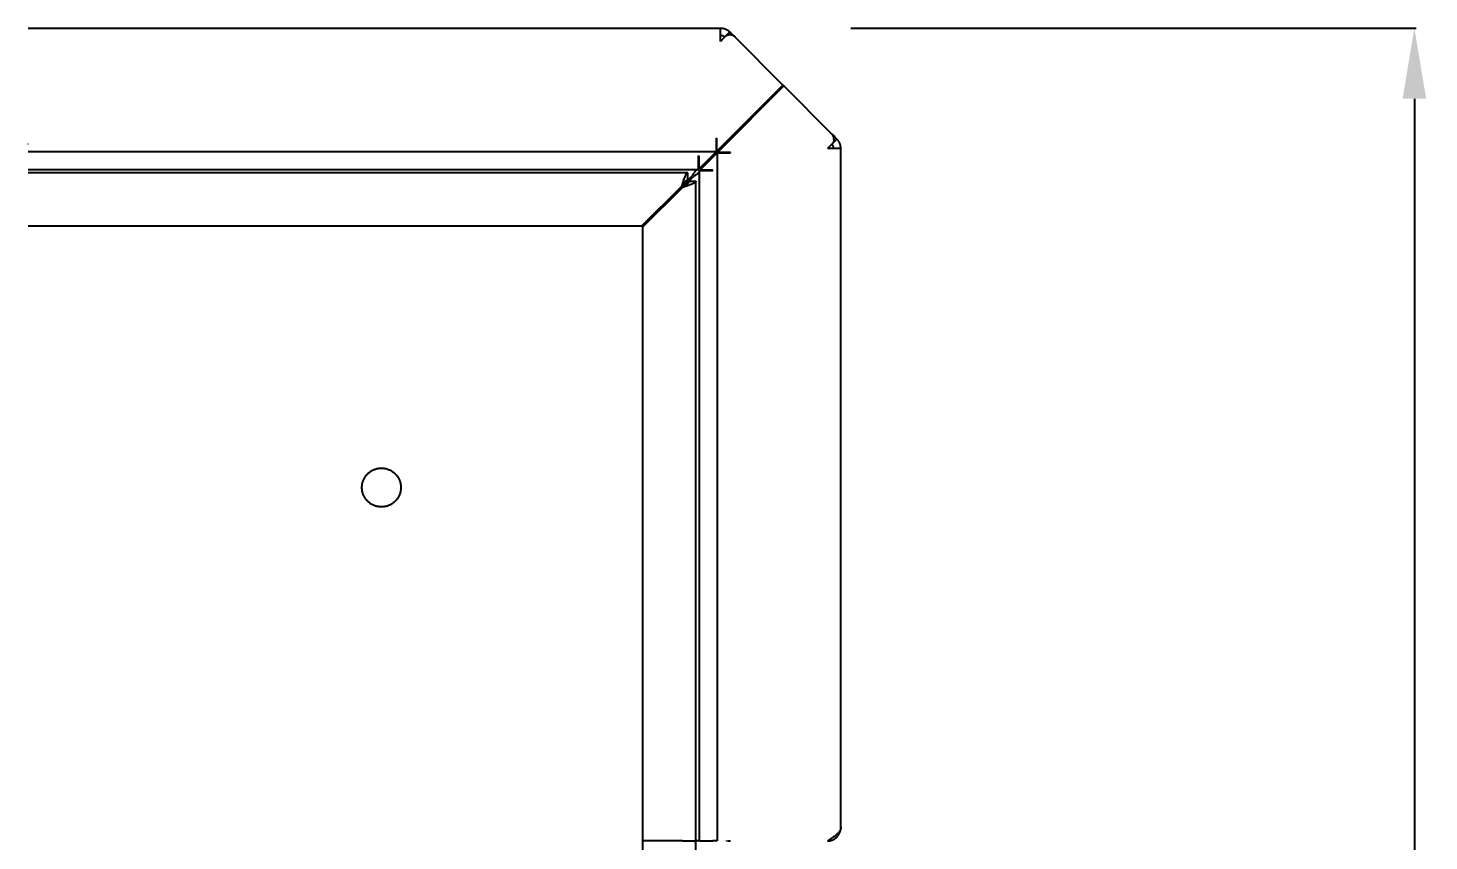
# Model space of a CAD drawing. Header units: millimetres. Extents: x -1421 to 3505, y -683 to 2759.
# Drawn here: x 1825.6 to 2222, y 770 to 1000 of the extents above; entities that cross this region are included whole.
import ezdxf

# ---------------------------------------------------------------- set-up
doc = ezdxf.new("R2010")
doc.units = ezdxf.units.MM
doc.header["$MEASUREMENT"] = 0
doc.layers.add('Domyślny', color=7, linetype='Continuous', true_color=0x000000)
doc.layers.add('Utwórz2D linie widoczne', color=7, linetype='Continuous', true_color=0x000000)
doc.styles.add('Arial', font='arial.ttf')
doc.dimstyles.new('Domyślny', dxfattribs={"dimtxt": 30, "dimasz": 20, "dimexe": 0.5, "dimexo": 0.5, "dimgap": 0.25, "dimtad": 1, "dimtoh": 1, "dimdec": 0, "dimzin": 1, "dimdsep": 46, "dimtxsty": 'Arial', "dimcen": 0.5, "dimazin": 0, "dimtfac": 1, "dimtdec": 4, "dimtix": 1, "dimtmove": 1, "dimatfit": 3, "dimfxl": 0, "dimtolj": 1, "dimtzin": 1, "dimarcsym": 0})

# ---------------------------------------------------------------- blocks, each defined once
blk = doc.blocks.new('*D2')
at = {"layer": 'Defpoints', "color": 0}
for p in [(2057.92, 999.96), (2057.92, -0.04), (2217.92, -0.04)]:
    blk.add_point(p, dxfattribs=at)
at = {"layer": 'Domyślny', "color": 0, "lineweight": -2}
for p, q in [((2058.42, 999.96), (2218.42, 999.96)), ((2217.92, 979.96), (2217.92, 19.96)), ((2058.42, -0.04), (2218.42, -0.04))]:
    blk.add_line(p, q, dxfattribs=at)
at = {"layer": 'Domyślny', "color": 0}
for points in [[(2221.26, 979.96), (2214.59, 979.96), (2217.92, 999.96)], [(2214.59, 19.96), (2221.26, 19.96), (2217.92, -0.04)]]:
    blk.add_solid(points, dxfattribs=at)
at = {"layer": 'Domyślny', "color": 0, "insert": (2202.36, 499.96), "char_height": 30, "attachment_point": 5, "rotation": 90, "style": 'Arial'}
blk.add_mtext('\\A1;1000', dxfattribs=at)

msp = doc.modelspace()

# ---------------------------------------------------------------- linework, layer by layer
at = {"layer": 'Utwórz2D linie widoczne'}
for p, q in [((1825.63, 999.96), (1829.34, 999.96)), ((1829.43, 999.96), (2021.53, 999.96)), ((2021.53, 999.96), (2021.65, 999.96)), ((2021.53, 996.16), (2021.53, 999.96)), ((2021.65, 999.96), (2021.78, 999.95)), ((2021.78, 999.95), (2021.91, 999.94)), ((2021.91, 999.94), (2022.04, 999.93)), ((2022.04, 999.93), (2022.17, 999.91)), ((2022.17, 999.91), (2022.3, 999.88)), ((2022.3, 999.88), (2022.42, 999.85)), ((2022.42, 999.85), (2022.55, 999.82)), ((2022.55, 999.82), (2022.67, 999.78)), ((2022.67, 999.78), (2022.8, 999.74)), ((2022.8, 999.74), (2022.92, 999.7)), ((2022.92, 999.7), (2023.04, 999.65)), ((2023.04, 999.65), (2023.16, 999.59)), ((2023.16, 999.59), (2023.27, 999.54)), ((2023.27, 999.54), (2023.39, 999.47)), ((2023.39, 999.47), (2023.5, 999.41)), ((2023.5, 999.41), (2023.61, 999.34)), ((2023.61, 999.34), (2023.72, 999.27)), ((2023.72, 999.27), (2023.82, 999.19)), ((2023.82, 999.19), (2023.92, 999.11)), ((2023.92, 999.11), (2024.02, 999.03)), ((2024.02, 999.03), (2024.12, 998.94)), ((2021.53, 997.96), (2021.59, 997.96)), ((2022.8, 997.43), (2021.53, 996.16)), ((2021.59, 997.96), (2021.65, 997.96)), ((2021.65, 997.96), (2021.71, 997.95)), ((2021.71, 997.95), (2021.77, 997.94)), ((2021.77, 997.94), (2021.83, 997.94)), ((2021.83, 997.94), (2021.89, 997.92)), ((2021.89, 997.92), (2021.95, 997.91)), ((2021.95, 997.91), (2022.01, 997.89)), ((2022.01, 997.89), (2022.07, 997.88)), ((2022.07, 997.88), (2022.13, 997.86)), ((2022.13, 997.86), (2022.19, 997.84)), ((2022.19, 997.84), (2022.24, 997.81)), ((2022.24, 997.81), (2022.3, 997.79)), ((2022.3, 997.79), (2022.35, 997.76)), ((2022.35, 997.76), (2022.41, 997.73)), ((2022.41, 997.73), (2022.46, 997.7)), ((2022.46, 997.7), (2022.51, 997.67)), ((2022.51, 997.67), (2022.56, 997.63)), ((2022.56, 997.63), (2022.61, 997.6)), ((2022.61, 997.6), (2022.66, 997.56)), ((2022.66, 997.56), (2022.71, 997.52)), ((2022.71, 997.52), (2022.75, 997.48)), ((2022.75, 997.48), (2022.8, 997.43)), ((2022.8, 997.43), (2024.21, 998.85)), ((2022.85, 997.48), (2022.8, 997.43)), ((2022.9, 997.53), (2022.85, 997.48)), ((2022.95, 997.57), (2022.9, 997.53)), ((2023, 997.61), (2022.95, 997.57)), ((2023.06, 997.65), (2023, 997.61)), ((2023.12, 997.69), (2023.06, 997.65)), ((2023.17, 997.73), (2023.12, 997.69)), ((2023.23, 997.76), (2023.17, 997.73)), ((2023.29, 997.8), (2023.23, 997.76)), ((2023.35, 997.83), (2023.29, 997.8)), ((2023.42, 997.85), (2023.35, 997.83)), ((2023.48, 997.88), (2023.42, 997.85)), ((2023.54, 997.9), (2023.48, 997.88)), ((2023.61, 997.93), (2023.54, 997.9)), ((2023.67, 997.95), (2023.61, 997.93)), ((2023.74, 997.96), (2023.67, 997.95)), ((2023.81, 997.98), (2023.74, 997.96)), ((2023.87, 997.99), (2023.81, 997.98)), ((2023.94, 998), (2023.87, 997.99)), ((2024.01, 998.01), (2023.94, 998)), ((2024.08, 998.02), (2024.01, 998.01)), ((2024.14, 998.02), (2024.08, 998.02)), ((2024.12, 998.94), (2024.21, 998.85)), ((2024.21, 998.02), (2024.14, 998.02)), ((2024.21, 998.85), (2024.92, 998.14)), ((2024.28, 998.02), (2024.21, 998.02)), ((2024.35, 998.02), (2024.28, 998.02)), ((2024.42, 998.01), (2024.35, 998.02)), ((2024.48, 998), (2024.42, 998.01)), ((2024.55, 997.99), (2024.48, 998)), ((2024.62, 997.98), (2024.55, 997.99)), ((2024.69, 997.96), (2024.62, 997.98)), ((2024.75, 997.95), (2024.69, 997.96)), ((2024.82, 997.93), (2024.75, 997.95)), ((2024.88, 997.9), (2024.82, 997.93)), ((2024.95, 997.88), (2024.88, 997.9)), ((2024.92, 998.14), (2025.63, 997.43)), ((2025.01, 997.85), (2024.95, 997.88)), ((2025.07, 997.83), (2025.01, 997.85)), ((2025.13, 997.8), (2025.07, 997.83)), ((2025.19, 997.76), (2025.13, 997.8)), ((2025.25, 997.73), (2025.19, 997.76)), ((2025.31, 997.69), (2025.25, 997.73)), ((2025.37, 997.65), (2025.31, 997.69)), ((2025.42, 997.61), (2025.37, 997.65)), ((2025.47, 997.57), (2025.42, 997.61)), ((2025.53, 997.53), (2025.47, 997.57)), ((2025.58, 997.48), (2025.53, 997.53)), ((2025.63, 997.43), (2025.58, 997.48)), ((2039.22, 983.84), (2025.63, 997.43)), ((2020.87, 965.49), (2039.22, 983.84)), ((2021.15, 965.21), (2039.5, 983.56)), ((2039.22, 983.84), (2039.5, 983.56)), ((2053.1, 969.96), (2039.5, 983.56)), ((2037.81, 982.43), (2038.09, 982.14)), ((2020.34, 968.76), (2020.44, 968.76)), ((2020.34, 968.76), (2020.34, 964.96)), ((2020.44, 968.76), (2020.44, 965.66)), ((2053.1, 969.96), (2053.81, 969.25)), ((2053.15, 969.91), (2053.1, 969.96)), ((2054.51, 968.55), (2053.1, 967.13)), ((2053.19, 969.86), (2053.15, 969.91)), ((2053.24, 969.81), (2053.19, 969.86)), ((2053.24, 967.29), (2053.19, 967.23)), ((2053.28, 969.76), (2053.24, 969.81)), ((2053.28, 967.34), (2053.24, 967.29)), ((2053.32, 969.7), (2053.28, 969.76)), ((2053.32, 967.39), (2053.28, 967.34)), ((2053.36, 969.64), (2053.32, 969.7)), ((2053.36, 967.45), (2053.32, 967.39)), ((2053.39, 969.59), (2053.36, 969.64)), ((2053.39, 967.51), (2053.36, 967.45)), ((2053.43, 969.53), (2053.39, 969.59)), ((2053.43, 967.57), (2053.39, 967.51)), ((2053.46, 969.47), (2053.43, 969.53)), ((2053.46, 967.63), (2053.43, 967.57)), ((2053.49, 969.41), (2053.46, 969.47)), ((2053.49, 967.69), (2053.46, 967.63)), ((2053.52, 969.34), (2053.49, 969.41)), ((2053.52, 967.75), (2053.49, 967.69)), ((2053.55, 969.28), (2053.52, 969.34)), ((2053.55, 967.81), (2053.52, 967.75)), ((2053.57, 969.22), (2053.55, 969.28)), ((2053.57, 967.88), (2053.55, 967.81)), ((2053.59, 969.15), (2053.57, 969.22)), ((2053.59, 967.94), (2053.57, 967.88)), ((2053.61, 969.09), (2053.59, 969.15)), ((2053.61, 968.01), (2053.59, 967.94)), ((2053.63, 969.02), (2053.61, 969.09)), ((2053.63, 968.07), (2053.61, 968.01)), ((2053.64, 968.95), (2053.63, 969.02)), ((2053.64, 968.14), (2053.63, 968.07)), ((2053.66, 968.89), (2053.64, 968.95)), ((2053.66, 968.21), (2053.64, 968.14)), ((2053.67, 968.82), (2053.66, 968.89)), ((2053.67, 968.28), (2053.66, 968.21)), ((2053.67, 968.75), (2053.67, 968.82)), ((2053.68, 968.68), (2053.67, 968.75)), ((2053.68, 968.41), (2053.67, 968.34)), ((2053.67, 968.34), (2053.67, 968.28)), ((2053.68, 968.62), (2053.68, 968.68)), ((2053.68, 968.55), (2053.68, 968.62)), ((2053.68, 968.55), (2053.68, 968.48)), ((2053.68, 968.48), (2053.68, 968.41)), ((2053.81, 969.25), (2054.51, 968.55)), ((2054.6, 968.45), (2054.51, 968.55)), ((2054.69, 968.36), (2054.6, 968.45)), ((2054.77, 968.26), (2054.69, 968.36)), ((2054.85, 968.16), (2054.77, 968.26)), ((2054.93, 968.05), (2054.85, 968.16)), ((2055, 967.94), (2054.93, 968.05)), ((2055.07, 967.83), (2055, 967.94)), ((2055.14, 967.72), (2055.07, 967.83)), ((2055.2, 967.61), (2055.14, 967.72)), ((2055.26, 967.49), (2055.2, 967.61)), ((2055.31, 967.37), (2055.26, 967.49)), ((2055.36, 967.25), (2055.31, 967.37)), ((1825.63, 967.2), (1825.63, 967.21)), ((1825.63, 967.1), (1825.63, 967.16)), ((2020.33, 964.96), (1825.63, 964.96)), ((2015.34, 963.76), (2015.44, 963.76)), ((2015.34, 959.96), (2015.34, 963.76)), ((2015.44, 963.76), (2015.44, 960.66)), ((2015.87, 960.49), (2020.34, 964.96)), ((2016.15, 960.21), (2020.63, 964.68)), ((2020.34, 964.96), (2020.33, 964.96)), ((2020.44, 966.96), (2020.34, 966.96)), ((2021.09, 964.96), (2020.34, 964.96)), ((2020.44, 965.66), (2020.44, 965.66)), ((2020.44, 965.66), (2020.44, 965.65)), ((2020.44, 965.65), (2020.44, 965.64)), ((2020.44, 965.64), (2020.45, 965.63)), ((2020.45, 965.63), (2020.45, 965.62)), ((2020.45, 965.62), (2020.45, 965.61)), ((2020.45, 965.61), (2020.45, 965.61)), ((2020.45, 965.61), (2020.45, 965.6)), ((2020.45, 965.6), (2020.45, 965.59)), ((2020.45, 965.59), (2020.46, 965.58)), ((2020.46, 965.58), (2020.46, 965.57)), ((2020.46, 965.57), (2020.46, 965.57)), ((2020.46, 965.57), (2020.47, 965.56)), ((2020.47, 965.56), (2020.47, 965.55)), ((2020.47, 965.55), (2020.48, 965.54)), ((2020.48, 965.54), (2020.48, 965.53)), ((2020.48, 965.53), (2020.48, 965.53)), ((2020.48, 965.53), (2020.49, 965.52)), ((2020.49, 965.52), (2020.49, 965.51)), ((2020.49, 965.51), (2020.5, 965.51)), ((2020.5, 965.51), (2020.5, 965.5)), ((2020.5, 965.5), (2020.51, 965.49)), ((2020.51, 965.49), (2020.52, 965.49)), ((2020.52, 965.49), (2020.52, 965.48)), ((2020.52, 965.48), (2020.53, 965.48)), ((2020.53, 965.48), (2020.54, 965.47)), ((2020.54, 965.47), (2020.54, 965.47)), ((2020.54, 965.47), (2020.55, 965.46)), ((2020.55, 965.46), (2020.56, 965.46)), ((2020.56, 965.46), (2020.56, 965.45)), ((2020.56, 965.45), (2020.57, 965.45)), ((2020.57, 965.45), (2020.58, 965.44)), ((2020.58, 965.44), (2020.59, 965.44)), ((2020.59, 965.44), (2020.59, 965.44)), ((2020.59, 965.44), (2020.6, 965.43)), ((2020.6, 965.43), (2020.61, 965.43)), ((2020.61, 965.43), (2020.62, 965.43)), ((2020.62, 965.43), (2020.63, 965.42)), ((2020.63, 965.42), (2020.63, 965.42)), ((2020.63, 965.42), (2020.64, 965.42)), ((2020.63, 965.42), (2020.63, 964.68)), ((2020.63, 964.68), (2020.63, 769.96)), ((2020.63, 964.68), (2024.43, 964.68)), ((2020.64, 965.42), (2020.65, 965.42)), ((2020.65, 965.42), (2020.66, 965.42)), ((2020.66, 965.42), (2020.67, 965.42)), ((2020.67, 965.42), (2020.68, 965.42)), ((2020.68, 965.42), (2020.68, 965.42)), ((2020.68, 965.42), (2020.69, 965.41)), ((2020.69, 965.41), (2020.7, 965.42)), ((2020.7, 965.42), (2020.71, 965.42)), ((2020.71, 965.42), (2020.72, 965.42)), ((2020.72, 965.42), (2020.73, 965.42)), ((2020.73, 965.42), (2020.74, 965.42)), ((2020.74, 965.42), (2020.74, 965.42)), ((2020.74, 965.42), (2020.75, 965.42)), ((2020.75, 965.42), (2020.76, 965.42)), ((2020.76, 965.42), (2020.77, 965.43)), ((2020.77, 965.43), (2020.78, 965.43)), ((2020.78, 965.43), (2020.79, 965.44)), ((2020.78, 965.43), (2020.78, 965.43)), ((2020.79, 965.44), (2020.8, 965.44)), ((2020.8, 965.44), (2020.81, 965.44)), ((2020.81, 965.44), (2020.82, 965.45)), ((2020.82, 965.45), (2020.83, 965.46)), ((2020.82, 965.45), (2020.82, 965.45)), ((2020.83, 965.46), (2020.84, 965.46)), ((2020.84, 965.46), (2020.84, 965.47)), ((2020.84, 965.47), (2020.85, 965.47)), ((2020.85, 965.47), (2020.86, 965.48)), ((2020.86, 965.48), (2020.87, 965.49)), ((2020.86, 965.48), (2020.86, 965.48)), ((2021.09, 965.09), (2021.08, 965.08)), ((2021.08, 965.08), (2021.08, 965.07)), ((2021.08, 965.07), (2021.08, 965.06)), ((2021.08, 965.06), (2021.08, 965.05)), ((2021.08, 965.05), (2021.08, 965.05)), ((2021.08, 965.05), (2021.08, 965.04)), ((2021.08, 965.04), (2021.08, 965.03)), ((2021.08, 965.02), (2021.08, 965.03)), ((2021.08, 965.01), (2021.08, 965.02)), ((2021.08, 965), (2021.08, 965.01)), ((2021.08, 964.99), (2021.08, 965)), ((2021.08, 964.98), (2021.08, 964.99)), ((2021.08, 964.99), (2021.08, 964.99)), ((2021.09, 964.97), (2021.08, 964.98)), ((2021.1, 965.12), (2021.09, 965.11)), ((2021.09, 965.11), (2021.09, 965.1)), ((2021.09, 965.1), (2021.09, 965.1)), ((2021.09, 965.1), (2021.09, 965.09)), ((2021.09, 964.96), (2021.09, 964.97)), ((2021.09, 964.95), (2021.09, 964.96)), ((2021.09, 964.94), (2021.09, 964.95)), ((2021.1, 964.94), (2021.09, 964.94)), ((2021.11, 965.14), (2021.1, 965.14)), ((2021.1, 965.14), (2021.1, 965.13)), ((2021.1, 965.13), (2021.1, 965.12)), ((2021.1, 964.93), (2021.1, 964.94)), ((2021.1, 964.92), (2021.1, 964.93)), ((2021.11, 964.91), (2021.1, 964.92)), ((2021.12, 965.16), (2021.11, 965.15)), ((2021.11, 965.15), (2021.11, 965.14)), ((2021.12, 964.9), (2021.11, 964.91)), ((2021.11, 964.91), (2021.11, 964.91)), ((2021.13, 965.17), (2021.12, 965.17)), ((2021.12, 965.17), (2021.12, 965.16)), ((2021.12, 964.89), (2021.12, 964.9)), ((2021.13, 964.88), (2021.12, 964.89)), ((2021.14, 965.19), (2021.13, 965.18)), ((2021.13, 965.18), (2021.13, 965.17)), ((2021.14, 964.87), (2021.13, 964.88)), ((2021.13, 964.88), (2021.13, 964.88)), ((2021.15, 965.2), (2021.14, 965.19)), ((2021.14, 965.19), (2021.14, 965.19)), ((2021.14, 964.86), (2021.14, 964.87)), ((2021.15, 964.86), (2021.14, 964.86)), ((2021.15, 965.21), (2021.15, 965.2)), ((2021.15, 964.85), (2021.15, 964.86)), ((2021.16, 964.85), (2021.15, 964.85)), ((2021.17, 964.84), (2021.16, 964.85)), ((2021.17, 964.83), (2021.17, 964.84)), ((2021.18, 964.83), (2021.17, 964.83)), ((2021.19, 964.82), (2021.18, 964.83)), ((2021.2, 964.81), (2021.19, 964.82)), ((2021.19, 964.82), (2021.19, 964.82)), ((2021.21, 964.81), (2021.2, 964.81)), ((2021.22, 964.8), (2021.21, 964.81)), ((2021.21, 964.81), (2021.21, 964.81)), ((2021.23, 964.8), (2021.22, 964.8)), ((2021.24, 964.8), (2021.23, 964.8)), ((2021.25, 964.79), (2021.24, 964.8)), ((2021.26, 964.79), (2021.25, 964.79)), ((2021.25, 964.79), (2021.25, 964.79)), ((2021.27, 964.79), (2021.26, 964.79)), ((2021.28, 964.78), (2021.27, 964.79)), ((2021.29, 964.78), (2021.28, 964.78)), ((2021.3, 964.78), (2021.29, 964.78)), ((2021.31, 964.78), (2021.3, 964.78)), ((2021.3, 964.78), (2021.3, 964.78)), ((2021.32, 964.78), (2021.31, 964.78)), ((2021.33, 964.78), (2021.32, 964.78)), ((2024.43, 964.78), (2021.33, 964.78)), ((2022.63, 966.96), (2022.34, 966.96)), ((2022.63, 966.96), (2022.63, 967.24)), ((2022.63, 966.96), (2022.63, 966.68)), ((2022.63, 966.96), (2022.91, 966.96)), ((2022.63, 964.78), (2022.63, 964.68)), ((2024.43, 964.68), (2024.43, 964.78)), ((2053.1, 967.13), (2051.83, 965.86)), ((2055.63, 965.86), (2051.83, 965.86)), ((2053.15, 967.18), (2053.1, 967.13)), ((2053.14, 967.09), (2053.1, 967.13)), ((2053.18, 967.04), (2053.14, 967.09)), ((2053.19, 967.23), (2053.15, 967.18)), ((2053.22, 967), (2053.18, 967.04)), ((2053.26, 966.95), (2053.22, 967)), ((2053.3, 966.9), (2053.26, 966.95)), ((2053.33, 966.85), (2053.3, 966.9)), ((2053.36, 966.8), (2053.33, 966.85)), ((2053.39, 966.74), (2053.36, 966.8)), ((2053.42, 966.69), (2053.39, 966.74)), ((2053.45, 966.63), (2053.42, 966.69)), ((2053.48, 966.58), (2053.45, 966.63)), ((2053.5, 966.52), (2053.48, 966.58)), ((2053.52, 966.46), (2053.5, 966.52)), ((2053.54, 966.4), (2053.52, 966.46)), ((2053.56, 966.35), (2053.54, 966.4)), ((2053.57, 966.29), (2053.56, 966.35)), ((2053.59, 966.23), (2053.57, 966.29)), ((2053.6, 966.17), (2053.59, 966.23)), ((2053.61, 966.11), (2053.6, 966.17)), ((2053.62, 966.04), (2053.61, 966.11)), ((2053.62, 965.98), (2053.62, 966.04)), ((2053.62, 965.92), (2053.62, 965.98)), ((2053.63, 965.86), (2053.62, 965.92)), ((2055.41, 967.13), (2055.36, 967.25)), ((2055.45, 967.01), (2055.41, 967.13)), ((2055.49, 966.89), (2055.45, 967.01)), ((2055.52, 966.76), (2055.49, 966.89)), ((2055.55, 966.63), (2055.52, 966.76)), ((2055.57, 966.51), (2055.55, 966.63)), ((2055.59, 966.38), (2055.57, 966.51)), ((2055.61, 966.25), (2055.59, 966.38)), ((2055.62, 966.12), (2055.61, 966.25)), ((2055.62, 965.99), (2055.62, 966.12)), ((2055.63, 965.86), (2055.62, 965.99)), ((2055.63, 773.76), (2055.63, 965.86)), ((1825.63, 959.96), (2015.34, 959.96)), ((2014.39, 959.37), (2014.33, 959.31)), ((2014.44, 959.43), (2014.39, 959.37)), ((2014.5, 959.49), (2014.44, 959.43)), ((2014.56, 959.55), (2014.5, 959.49)), ((2014.6, 959.6), (2014.56, 959.55)), ((2014.65, 959.65), (2014.6, 959.6)), ((2014.71, 959.69), (2014.65, 959.65)), ((2014.73, 959.71), (2014.71, 959.69)), ((2014.76, 959.73), (2014.73, 959.71)), ((2014.78, 959.75), (2014.76, 959.73)), ((2014.81, 959.77), (2014.78, 959.75)), ((2014.83, 959.78), (2014.81, 959.77)), ((2014.86, 959.8), (2014.83, 959.78)), ((2014.88, 959.82), (2014.86, 959.8)), ((2014.91, 959.83), (2014.88, 959.82)), ((2014.93, 959.85), (2014.91, 959.83)), ((2014.96, 959.86), (2014.93, 959.85)), ((2014.98, 959.87), (2014.96, 959.86)), ((2015.01, 959.88), (2014.98, 959.87)), ((2015.03, 959.89), (2015.01, 959.88)), ((2015.05, 959.9), (2015.03, 959.89)), ((2015.08, 959.91), (2015.05, 959.9)), ((2015.1, 959.92), (2015.08, 959.91)), ((2015.13, 959.93), (2015.1, 959.92)), ((2015.15, 959.94), (2015.13, 959.93)), ((2015.18, 959.94), (2015.15, 959.94)), ((2015.2, 959.95), (2015.18, 959.94)), ((2015.22, 959.95), (2015.2, 959.95)), ((2015.25, 959.95), (2015.22, 959.95)), ((2015.27, 959.96), (2015.25, 959.95)), ((2015.29, 959.96), (2015.27, 959.96)), ((2015.32, 959.96), (2015.29, 959.96)), ((2015.34, 959.96), (2015.32, 959.96)), ((2015.34, 961.96), (2015.41, 961.96)), ((2015.34, 959.96), (2015.41, 959.96)), ((2015.41, 959.96), (2015.41, 961.96)), ((2015.44, 960.66), (2015.44, 960.66)), ((2015.44, 960.66), (2015.44, 960.65)), ((2015.44, 960.65), (2015.44, 960.64)), ((2015.44, 960.64), (2015.45, 960.63)), ((2015.45, 960.63), (2015.45, 960.62)), ((2015.45, 960.62), (2015.45, 960.61)), ((2015.45, 960.61), (2015.45, 960.61)), ((2015.45, 960.61), (2015.45, 960.6)), ((2015.45, 960.6), (2015.45, 960.59)), ((2015.45, 960.59), (2015.46, 960.58)), ((2015.46, 960.58), (2015.46, 960.57)), ((2015.46, 960.57), (2015.46, 960.57)), ((2015.46, 960.57), (2015.47, 960.56)), ((2015.47, 960.56), (2015.47, 960.55)), ((2015.47, 960.55), (2015.48, 960.54)), ((2015.48, 960.54), (2015.48, 960.53)), ((2015.48, 960.53), (2015.48, 960.53)), ((2015.48, 960.53), (2015.49, 960.52)), ((2015.49, 960.52), (2015.49, 960.51)), ((2015.49, 960.51), (2015.5, 960.51)), ((2015.5, 960.51), (2015.5, 960.5)), ((2015.5, 960.5), (2015.51, 960.49)), ((2015.51, 960.49), (2015.52, 960.49)), ((2015.52, 960.49), (2015.52, 960.48)), ((2015.52, 960.48), (2015.53, 960.48)), ((2015.53, 960.48), (2015.54, 960.47)), ((2015.54, 960.47), (2015.54, 960.47)), ((2015.54, 960.47), (2015.55, 960.46)), ((2015.55, 959.34), (2015.54, 959.32)), ((2015.55, 960.46), (2015.56, 960.46)), ((2015.56, 959.37), (2015.55, 959.34)), ((2015.56, 960.46), (2015.56, 960.45)), ((2015.56, 960.45), (2015.57, 960.45)), ((2015.57, 959.39), (2015.56, 959.37)), ((2015.57, 960.45), (2015.58, 960.44)), ((2015.58, 959.41), (2015.57, 959.39)), ((2015.58, 960.44), (2015.59, 960.44)), ((2015.59, 959.44), (2015.58, 959.41)), ((2015.59, 960.44), (2015.59, 960.44)), ((2015.59, 960.44), (2015.6, 960.43)), ((2015.6, 959.49), (2015.59, 959.46)), ((2015.59, 959.46), (2015.59, 959.44)), ((2015.6, 960.43), (2015.61, 960.43)), ((2015.61, 959.51), (2015.6, 959.49)), ((2015.61, 960.43), (2015.62, 960.43)), ((2015.62, 959.56), (2015.61, 959.53)), ((2015.61, 959.53), (2015.61, 959.51)), ((2015.62, 960.43), (2015.63, 960.42)), ((2015.63, 959.65), (2015.62, 959.63)), ((2015.62, 959.63), (2015.62, 959.61)), ((2015.62, 959.61), (2015.62, 959.58)), ((2015.62, 959.58), (2015.62, 959.56)), ((2015.63, 960.42), (2015.63, 960.42)), ((2015.63, 960.42), (2015.64, 960.42)), ((2015.63, 959.68), (2015.63, 959.75)), ((2015.63, 959.75), (2017.63, 959.75)), ((2015.63, 769.96), (2015.63, 959.68)), ((2015.63, 959.68), (2019.43, 959.68)), ((2015.63, 959.68), (2015.63, 959.65)), ((2015.64, 960.42), (2015.65, 960.42)), ((2015.65, 960.42), (2015.66, 960.42)), ((2015.66, 960.42), (2015.67, 960.42)), ((2015.67, 960.42), (2015.68, 960.42)), ((2015.68, 960.42), (2015.68, 960.42)), ((2015.68, 960.42), (2015.69, 960.41)), ((2015.7, 960.42), (2015.69, 960.41)), ((2015.71, 960.42), (2015.7, 960.42)), ((2015.72, 960.42), (2015.71, 960.42)), ((2015.73, 960.42), (2015.72, 960.42)), ((2015.74, 960.42), (2015.73, 960.42)), ((2015.75, 960.42), (2015.74, 960.42)), ((2015.74, 960.42), (2015.74, 960.42)), ((2015.76, 960.42), (2015.75, 960.42)), ((2015.77, 960.43), (2015.76, 960.42)), ((2015.78, 960.43), (2015.77, 960.43)), ((2015.79, 960.44), (2015.78, 960.43)), ((2015.78, 960.43), (2015.78, 960.43)), ((2015.8, 960.44), (2015.79, 960.44)), ((2015.81, 960.44), (2015.8, 960.44)), ((2015.82, 960.45), (2015.81, 960.44)), ((2015.83, 960.46), (2015.82, 960.45)), ((2015.82, 960.45), (2015.82, 960.45)), ((2015.84, 960.46), (2015.83, 960.46)), ((2015.85, 960.47), (2015.84, 960.47)), ((2015.84, 960.47), (2015.84, 960.46)), ((2015.86, 960.48), (2015.85, 960.47)), ((2015.87, 960.49), (2015.86, 960.48)), ((2015.86, 960.48), (2015.86, 960.48)), ((2016.09, 960.09), (2016.08, 960.08)), ((2016.08, 960.08), (2016.08, 960.07)), ((2016.08, 960.07), (2016.08, 960.06)), ((2016.08, 960.06), (2016.08, 960.05)), ((2016.08, 960.05), (2016.08, 960.05)), ((2016.08, 960.05), (2016.08, 960.04)), ((2016.08, 960.04), (2016.08, 960.03)), ((2016.08, 960.02), (2016.08, 960.03)), ((2016.08, 960.01), (2016.08, 960.02)), ((2016.08, 960), (2016.08, 960.01)), ((2016.08, 959.99), (2016.08, 960)), ((2016.08, 959.98), (2016.08, 959.99)), ((2016.08, 959.99), (2016.08, 959.99)), ((2016.09, 959.97), (2016.08, 959.98)), ((2016.1, 960.12), (2016.09, 960.11)), ((2016.09, 960.11), (2016.09, 960.1)), ((2016.09, 960.1), (2016.09, 960.1)), ((2016.09, 960.1), (2016.09, 960.09)), ((2016.09, 959.96), (2016.09, 959.97)), ((2016.09, 959.95), (2016.09, 959.96)), ((2016.09, 959.94), (2016.09, 959.95)), ((2016.1, 959.94), (2016.09, 959.94)), ((2016.11, 960.14), (2016.1, 960.14)), ((2016.1, 960.14), (2016.1, 960.13)), ((2016.1, 960.13), (2016.1, 960.12)), ((2016.1, 959.93), (2016.1, 959.94)), ((2016.1, 959.92), (2016.1, 959.93)), ((2016.11, 959.91), (2016.1, 959.92)), ((2016.12, 960.16), (2016.11, 960.15)), ((2016.11, 960.15), (2016.11, 960.14)), ((2016.12, 959.9), (2016.11, 959.91)), ((2016.11, 959.91), (2016.11, 959.91)), ((2016.13, 960.17), (2016.12, 960.17)), ((2016.12, 960.17), (2016.12, 960.16)), ((2016.12, 959.89), (2016.12, 959.9)), ((2016.13, 959.88), (2016.12, 959.89)), ((2016.14, 960.19), (2016.13, 960.18)), ((2016.13, 960.18), (2016.13, 960.17)), ((2016.14, 959.87), (2016.13, 959.88)), ((2016.13, 959.88), (2016.13, 959.88)), ((2016.15, 960.2), (2016.14, 960.19)), ((2016.14, 960.19), (2016.14, 960.19)), ((2016.14, 959.86), (2016.14, 959.87)), ((2016.15, 959.86), (2016.14, 959.86)), ((2016.15, 960.21), (2016.15, 960.2)), ((2016.15, 959.85), (2016.15, 959.86)), ((2016.16, 959.85), (2016.15, 959.85)), ((2016.17, 959.84), (2016.16, 959.85)), ((2016.17, 959.83), (2016.17, 959.84)), ((2016.18, 959.83), (2016.17, 959.83)), ((2016.19, 959.82), (2016.18, 959.83)), ((2016.2, 959.81), (2016.19, 959.82)), ((2016.19, 959.82), (2016.19, 959.82)), ((2016.21, 959.81), (2016.2, 959.81)), ((2016.22, 959.8), (2016.21, 959.81)), ((2016.21, 959.81), (2016.21, 959.81)), ((2016.23, 959.8), (2016.22, 959.8)), ((2016.24, 959.8), (2016.23, 959.8)), ((2016.25, 959.79), (2016.24, 959.8)), ((2016.26, 959.79), (2016.25, 959.79)), ((2016.25, 959.79), (2016.25, 959.79)), ((2016.27, 959.79), (2016.26, 959.79)), ((2016.28, 959.78), (2016.27, 959.79)), ((2016.29, 959.78), (2016.28, 959.78)), ((2016.3, 959.78), (2016.29, 959.78)), ((2016.31, 959.78), (2016.3, 959.78)), ((2016.3, 959.78), (2016.3, 959.78)), ((2016.32, 959.78), (2016.31, 959.78)), ((2016.33, 959.78), (2016.32, 959.78)), ((2019.43, 959.78), (2016.33, 959.78)), ((2017.63, 959.68), (2017.63, 959.75)), ((2019.43, 959.68), (2019.43, 959.78)), ((2012.32, 958.96), (1825.63, 958.96)), ((2010.88, 956.27), (2010.54, 955.16)), ((2010.54, 955.16), (2010.88, 955.69)), ((2011.2, 955.84), (2010.82, 955.16)), ((2010.82, 955.16), (2011.5, 955.54)), ((2011.13, 957.02), (2010.88, 956.27)), ((2010.88, 955.69), (2011, 955.87)), ((2011, 955.87), (2011.13, 956.04)), ((2011.24, 957.33), (2011.13, 957.02)), ((2011.13, 956.04), (2011.23, 956.18)), ((2011.16, 955.78), (2013.54, 958.16)), ((2011.3, 956.01), (2011.2, 955.84)), ((2011.23, 956.18), (2011.33, 956.31)), ((2011.35, 957.63), (2011.24, 957.33)), ((2011.38, 956.14), (2011.3, 956.01)), ((2011.33, 956.31), (2011.38, 956.37)), ((2011.45, 957.87), (2011.35, 957.63)), ((2011.38, 956.37), (2011.44, 956.43)), ((2011.46, 956.27), (2011.38, 956.14)), ((2011.44, 956.43), (2011.5, 956.5)), ((2011.5, 957.99), (2011.45, 957.87)), ((2011.46, 955.51), (2012.62, 956.68)), ((2011.51, 956.34), (2011.46, 956.27)), ((2011.55, 958.1), (2011.5, 957.99)), ((2011.5, 956.5), (2011.55, 956.56)), ((2011.5, 955.54), (2011.67, 955.64)), ((2011.55, 956.4), (2011.51, 956.34)), ((2011.7, 955.47), (2011.53, 955.34)), ((2011.6, 958.2), (2011.55, 958.1)), ((2011.55, 956.56), (2011.6, 956.6)), ((2011.6, 956.46), (2011.55, 956.4)), ((2011.65, 958.29), (2011.6, 958.2)), ((2011.6, 956.6), (2011.65, 956.65)), ((2011.65, 956.52), (2011.6, 956.46)), ((2011.7, 958.39), (2011.65, 958.29)), ((2011.65, 956.65), (2011.7, 956.69)), ((2011.69, 956.57), (2011.65, 956.52)), ((2011.67, 955.64), (2011.8, 955.72)), ((2011.73, 956.61), (2011.69, 956.57)), ((2011.76, 958.48), (2011.7, 958.39)), ((2011.7, 956.69), (2011.73, 956.71)), ((2011.84, 955.57), (2011.7, 955.47)), ((2011.73, 956.71), (2011.76, 956.74)), ((2011.77, 956.66), (2011.73, 956.61)), ((2011.8, 958.55), (2011.76, 958.48)), ((2011.76, 956.74), (2011.78, 956.75)), ((2011.81, 956.7), (2011.77, 956.66)), ((2011.78, 956.75), (2011.8, 956.77)), ((2011.83, 958.59), (2011.8, 958.55)), ((2011.8, 956.77), (2011.83, 956.79)), ((2011.8, 955.72), (2011.93, 955.81)), ((2011.85, 956.74), (2011.81, 956.7)), ((2011.85, 958.62), (2011.83, 958.59)), ((2011.83, 956.79), (2011.85, 956.8)), ((2011.97, 955.67), (2011.84, 955.57)), ((2011.88, 958.66), (2011.85, 958.62)), ((2011.85, 956.8), (2011.88, 956.82)), ((2011.87, 956.75), (2011.85, 956.74)), ((2011.89, 956.77), (2011.87, 956.75)), ((2011.9, 958.69), (2011.88, 958.66)), ((2011.88, 956.82), (2011.91, 956.84)), ((2011.91, 956.79), (2011.89, 956.77)), ((2011.93, 958.72), (2011.9, 958.69)), ((2011.91, 956.84), (2011.93, 956.85)), ((2011.93, 956.8), (2011.91, 956.79)), ((2011.96, 958.75), (2011.93, 958.72)), ((2011.93, 956.85), (2011.96, 956.87)), ((2011.95, 956.82), (2011.93, 956.8)), ((2011.93, 955.81), (2012, 955.85)), ((2012.68, 955.47), (2011.93, 955.22)), ((2011.97, 956.83), (2011.95, 956.82)), ((2011.98, 958.78), (2011.96, 958.75)), ((2011.96, 956.87), (2011.98, 956.88)), ((2011.99, 956.85), (2011.97, 956.83)), ((2012.03, 955.72), (2011.97, 955.67)), ((2012, 958.8), (2011.98, 958.78)), ((2011.98, 956.88), (2012.01, 956.89)), ((2012.01, 956.86), (2011.99, 956.85)), ((2012.02, 958.82), (2012, 958.8)), ((2012, 955.85), (2012.06, 955.89)), ((2012.01, 956.89), (2012.03, 956.9)), ((2012.03, 956.87), (2012.01, 956.86)), ((2012.04, 958.83), (2012.02, 958.82)), ((2012.03, 956.9), (2012.05, 956.91)), ((2012.05, 956.88), (2012.03, 956.87)), ((2012.09, 955.78), (2012.03, 955.72)), ((2012.05, 958.84), (2012.04, 958.83)), ((2012.06, 958.85), (2012.05, 958.84)), ((2012.05, 956.91), (2012.08, 956.92)), ((2012.07, 956.89), (2012.05, 956.88)), ((2012.07, 958.86), (2012.06, 958.85)), ((2012.06, 955.89), (2012.12, 955.94)), ((2012.08, 958.87), (2012.07, 958.86)), ((2012.09, 956.9), (2012.07, 956.89)), ((2012.1, 958.88), (2012.08, 958.87)), ((2012.08, 956.92), (2012.1, 956.92)), ((2012.11, 956.91), (2012.09, 956.9)), ((2012.16, 955.84), (2012.09, 955.78)), ((2012.11, 958.89), (2012.1, 958.88)), ((2012.1, 956.92), (2012.13, 956.93)), ((2012.12, 958.9), (2012.11, 958.89)), ((2012.13, 956.92), (2012.11, 956.91)), ((2012.14, 958.9), (2012.12, 958.9)), ((2012.12, 955.94), (2012.18, 955.99)), ((2012.13, 956.93), (2012.15, 956.94)), ((2012.15, 956.93), (2012.13, 956.92)), ((2012.15, 958.91), (2012.14, 958.9)), ((2012.16, 958.92), (2012.15, 958.91)), ((2012.15, 956.94), (2012.17, 956.95)), ((2012.17, 956.94), (2012.15, 956.93)), ((2012.17, 958.92), (2012.16, 958.92)), ((2012.22, 955.89), (2012.16, 955.84)), ((2012.18, 958.93), (2012.17, 958.92)), ((2012.17, 956.95), (2012.2, 956.95)), ((2012.19, 956.94), (2012.17, 956.94)), ((2012.2, 958.93), (2012.18, 958.93)), ((2012.18, 955.99), (2012.23, 956.03)), ((2012.21, 956.95), (2012.19, 956.94)), ((2012.21, 958.94), (2012.2, 958.93)), ((2012.2, 956.95), (2012.22, 956.95)), ((2012.22, 958.94), (2012.21, 958.94)), ((2012.23, 956.95), (2012.21, 956.95)), ((2012.23, 958.95), (2012.22, 958.94)), ((2012.22, 956.95), (2012.24, 956.96)), ((2012.26, 955.94), (2012.22, 955.89)), ((2012.24, 958.95), (2012.23, 958.95)), ((2012.24, 956.95), (2012.23, 956.95)), ((2012.23, 956.03), (2012.27, 956.07)), ((2012.25, 958.95), (2012.24, 958.95)), ((2012.25, 956.96), (2012.24, 956.95)), ((2012.24, 956.96), (2012.27, 956.96)), ((2012.27, 958.96), (2012.25, 958.95)), ((2012.26, 956.96), (2012.25, 956.96)), ((2012.27, 956.96), (2012.26, 956.96)), ((2012.31, 955.99), (2012.26, 955.94)), ((2012.28, 958.96), (2012.27, 958.96)), ((2012.28, 956.96), (2012.27, 956.96)), ((2012.27, 956.96), (2012.29, 956.96)), ((2012.27, 956.07), (2012.32, 956.11)), ((2012.29, 958.96), (2012.28, 958.96)), ((2012.29, 956.96), (2012.28, 956.96)), ((2012.3, 958.96), (2012.29, 958.96)), ((2012.29, 958.96), (2012.29, 958.96)), ((2012.29, 956.96), (2012.32, 956.96)), ((2012.31, 958.96), (2012.3, 958.96)), ((2012.3, 958.96), (2012.3, 958.96)), ((2012.32, 958.96), (2012.31, 958.96)), ((2012.35, 956.04), (2012.31, 955.99)), ((2012.33, 958.96), (2012.32, 958.96)), ((2012.32, 958.96), (2012.32, 958.96)), ((2012.32, 956.96), (2012.34, 956.96)), ((2012.32, 956.11), (2012.36, 956.15)), ((2012.34, 958.96), (2012.33, 958.96)), ((2012.33, 958.96), (2012.33, 958.96)), ((2012.34, 956.96), (2012.34, 958.96)), ((2012.37, 956.07), (2012.35, 956.04)), ((2012.36, 956.15), (2012.39, 956.19)), ((2012.39, 956.1), (2012.37, 956.07)), ((2012.39, 956.19), (2012.41, 956.21)), ((2012.41, 956.12), (2012.39, 956.1)), ((2012.41, 956.21), (2012.43, 956.23)), ((2012.43, 956.15), (2012.41, 956.12)), ((2012.43, 956.23), (2012.45, 956.25)), ((2012.45, 956.17), (2012.43, 956.15)), ((2012.45, 956.25), (2012.46, 956.27)), ((2012.46, 956.19), (2012.45, 956.17)), ((2012.46, 956.27), (2012.48, 956.29)), ((2012.48, 956.22), (2012.46, 956.19)), ((2012.48, 956.29), (2012.49, 956.31)), ((2012.5, 956.25), (2012.48, 956.22)), ((2012.49, 956.31), (2012.51, 956.33)), ((2012.51, 956.27), (2012.5, 956.25)), ((2012.51, 956.33), (2012.52, 956.35)), ((2012.52, 956.3), (2012.51, 956.27)), ((2012.52, 956.35), (2012.53, 956.37)), ((2012.54, 956.32), (2012.52, 956.3)), ((2012.53, 956.37), (2012.54, 956.39)), ((2012.54, 956.39), (2012.55, 956.41)), ((2012.55, 956.35), (2012.54, 956.32)), ((2012.55, 956.41), (2012.56, 956.43)), ((2012.56, 956.37), (2012.55, 956.35)), ((2012.56, 956.43), (2012.57, 956.45)), ((2012.57, 956.39), (2012.56, 956.37)), ((2012.57, 956.45), (2012.58, 956.47)), ((2012.58, 956.42), (2012.57, 956.39)), ((2012.58, 956.47), (2012.59, 956.49)), ((2012.59, 956.47), (2012.58, 956.44)), ((2012.58, 956.44), (2012.58, 956.42)), ((2012.59, 956.49), (2012.6, 956.51)), ((2012.6, 956.49), (2012.59, 956.47)), ((2012.6, 956.53), (2012.61, 956.55)), ((2012.61, 956.54), (2012.6, 956.51)), ((2012.6, 956.51), (2012.6, 956.53)), ((2012.6, 956.51), (2012.6, 956.49)), ((2012.61, 956.58), (2012.62, 956.59)), ((2012.62, 956.59), (2012.61, 956.56)), ((2012.61, 956.57), (2012.61, 956.58)), ((2012.61, 956.55), (2012.61, 956.57)), ((2012.61, 956.56), (2012.61, 956.54)), ((2012.62, 956.68), (2012.62, 956.66)), ((2012.62, 956.68), (2014.62, 956.68)), ((2012.62, 956.66), (2012.62, 956.63)), ((2012.62, 956.62), (2012.62, 956.63)), ((2012.62, 956.63), (2012.62, 956.61)), ((2012.62, 956.61), (2012.62, 956.62)), ((2012.62, 956.6), (2012.62, 956.61)), ((2012.62, 956.61), (2012.62, 956.59)), ((2012.62, 956.59), (2012.62, 956.6)), ((2012.63, 956.68), (2013.83, 957.88)), ((2012.99, 955.58), (2012.68, 955.47)), ((2013.29, 955.69), (2012.99, 955.58)), ((2013.53, 955.79), (2013.29, 955.69)), ((2013.65, 955.84), (2013.53, 955.79)), ((2013.88, 958.68), (2013.54, 958.16)), ((2013.76, 955.89), (2013.65, 955.84)), ((2013.86, 955.94), (2013.76, 955.89)), ((2014.35, 958.22), (2013.83, 957.88)), ((2013.95, 955.99), (2013.86, 955.94)), ((2014, 958.86), (2013.88, 958.68)), ((2014.05, 956.04), (2013.95, 955.99)), ((2014.13, 959.04), (2014, 958.86)), ((2014.14, 956.1), (2014.05, 956.04)), ((2014.23, 959.17), (2014.13, 959.04)), ((2014.21, 956.14), (2014.14, 956.1)), ((2014.25, 956.17), (2014.21, 956.14)), ((2014.33, 959.31), (2014.23, 959.17)), ((2014.28, 956.19), (2014.25, 956.17)), ((2014.32, 956.22), (2014.28, 956.19)), ((2014.35, 956.24), (2014.32, 956.22)), ((2014.53, 958.34), (2014.35, 958.22)), ((2014.38, 956.27), (2014.35, 956.24)), ((2014.41, 956.3), (2014.38, 956.27)), ((2014.44, 956.32), (2014.41, 956.3)), ((2014.46, 956.34), (2014.44, 956.32)), ((2014.48, 956.37), (2014.46, 956.34)), ((2014.49, 956.38), (2014.48, 956.37)), ((2014.5, 956.39), (2014.49, 956.38)), ((2014.51, 956.4), (2014.5, 956.39)), ((2014.52, 956.41), (2014.51, 956.4)), ((2014.53, 956.43), (2014.52, 956.41)), ((2014.71, 958.46), (2014.53, 958.34)), ((2014.54, 956.44), (2014.53, 956.43)), ((2014.55, 956.45), (2014.54, 956.44)), ((2014.56, 956.46), (2014.55, 956.45)), ((2014.57, 956.49), (2014.56, 956.48)), ((2014.56, 956.48), (2014.56, 956.46)), ((2014.58, 956.5), (2014.57, 956.49)), ((2014.59, 956.52), (2014.58, 956.51)), ((2014.58, 956.51), (2014.58, 956.5)), ((2014.6, 956.55), (2014.59, 956.54)), ((2014.59, 956.54), (2014.59, 956.52)), ((2014.61, 956.57), (2014.6, 956.56)), ((2014.6, 956.56), (2014.6, 956.55)), ((2014.62, 956.61), (2014.61, 956.59)), ((2014.61, 956.59), (2014.61, 956.58)), ((2014.61, 956.58), (2014.61, 956.57)), ((2014.62, 956.68), (2014.62, 956.68)), ((2014.62, 956.68), (2014.62, 956.67)), ((2014.62, 956.67), (2014.62, 956.66)), ((2014.62, 769.96), (2014.62, 956.66)), ((2014.62, 956.66), (2014.62, 956.66)), ((2014.62, 956.66), (2014.62, 956.65)), ((2014.62, 956.65), (2014.62, 956.64)), ((2014.62, 956.64), (2014.62, 956.64)), ((2014.62, 956.64), (2014.62, 956.63)), ((2014.62, 956.63), (2014.62, 956.63)), ((2014.62, 956.63), (2014.62, 956.62)), ((2014.62, 956.62), (2014.62, 956.61)), ((2014.84, 958.56), (2014.71, 958.46)), ((2014.97, 958.67), (2014.84, 958.56)), ((2015.03, 958.72), (2014.97, 958.67)), ((2015.1, 958.78), (2015.03, 958.72)), ((2015.16, 958.83), (2015.1, 958.78)), ((2015.22, 958.89), (2015.16, 958.83)), ((2015.26, 958.94), (2015.22, 958.89)), ((2015.31, 958.99), (2015.26, 958.94)), ((2015.35, 959.04), (2015.31, 958.99)), ((2015.38, 959.07), (2015.35, 959.04)), ((2015.4, 959.09), (2015.38, 959.07)), ((2015.41, 959.12), (2015.4, 959.09)), ((2015.43, 959.14), (2015.41, 959.12)), ((2015.45, 959.17), (2015.43, 959.14)), ((2015.47, 959.19), (2015.45, 959.17)), ((2015.48, 959.22), (2015.47, 959.19)), ((2015.5, 959.24), (2015.48, 959.22)), ((2015.51, 959.27), (2015.5, 959.24)), ((2015.53, 959.3), (2015.51, 959.27)), ((2015.54, 959.32), (2015.53, 959.3)), ((1999.34, 943.96), (2010.54, 955.16)), ((1999.62, 943.68), (2010.82, 954.88)), ((2011.93, 955.22), (2010.82, 954.88)), ((2011.35, 955.22), (2010.82, 954.88)), ((2011.53, 955.34), (2011.35, 955.22)), ((1825.63, 943.96), (1999.34, 943.96)), ((1999.62, 769.96), (1999.62, 943.68)), ((1920.55, 872.09), (1920.63, 872.26)), ((1920.63, 872.26), (1920.71, 872.44)), ((1920.71, 872.44), (1920.8, 872.6)), ((1920.8, 872.6), (1920.89, 872.77)), ((1920.89, 872.77), (1920.99, 872.93)), ((1920.99, 872.93), (1921.1, 873.09)), ((1921.1, 873.09), (1921.21, 873.24)), ((1921.21, 873.24), (1921.32, 873.39)), ((1921.32, 873.39), (1921.44, 873.54)), ((1921.44, 873.54), (1921.57, 873.68)), ((1921.57, 873.68), (1921.7, 873.82)), ((1921.7, 873.82), (1921.84, 873.95)), ((1921.84, 873.95), (1921.98, 874.08)), ((1921.98, 874.08), (1922.12, 874.2)), ((1922.12, 874.2), (1922.27, 874.32)), ((1922.27, 874.32), (1922.42, 874.44)), ((1922.42, 874.44), (1922.58, 874.54)), ((1922.58, 874.54), (1922.74, 874.65)), ((1922.74, 874.65), (1922.9, 874.74)), ((1922.9, 874.74), (1923.07, 874.83)), ((1923.07, 874.83), (1923.24, 874.92)), ((1923.24, 874.92), (1923.41, 875)), ((1923.41, 875), (1923.59, 875.07)), ((1923.59, 875.07), (1923.76, 875.14)), ((1923.76, 875.14), (1923.94, 875.2)), ((1923.94, 875.2), (1924.12, 875.26)), ((1924.12, 875.26), (1924.31, 875.3)), ((1924.31, 875.3), (1924.49, 875.35)), ((1924.49, 875.35), (1924.68, 875.38)), ((1924.68, 875.38), (1924.87, 875.41)), ((1924.87, 875.41), (1925.06, 875.43)), ((1925.06, 875.43), (1925.24, 875.45)), ((1925.24, 875.45), (1925.43, 875.46)), ((1925.43, 875.46), (1925.62, 875.46)), ((1925.62, 875.46), (1925.81, 875.46)), ((1925.81, 875.46), (1926, 875.45)), ((1926, 875.45), (1926.19, 875.43)), ((1926.19, 875.43), (1926.38, 875.41)), ((1926.38, 875.41), (1926.57, 875.38)), ((1926.57, 875.38), (1926.76, 875.35)), ((1926.76, 875.35), (1926.94, 875.3)), ((1926.94, 875.3), (1927.12, 875.26)), ((1927.12, 875.26), (1927.31, 875.2)), ((1927.31, 875.2), (1927.49, 875.14)), ((1927.49, 875.14), (1927.66, 875.07)), ((1927.66, 875.07), (1927.84, 875)), ((1927.84, 875), (1928.01, 874.92)), ((1928.01, 874.92), (1928.18, 874.83)), ((1928.18, 874.83), (1928.35, 874.74)), ((1928.35, 874.74), (1928.51, 874.65)), ((1928.51, 874.65), (1928.67, 874.54)), ((1928.67, 874.54), (1928.83, 874.44)), ((1928.83, 874.44), (1928.98, 874.32)), ((1928.98, 874.32), (1929.13, 874.2)), ((1929.13, 874.2), (1929.27, 874.08)), ((1929.27, 874.08), (1929.41, 873.95)), ((1929.41, 873.95), (1929.55, 873.82)), ((1929.55, 873.82), (1929.68, 873.68)), ((1929.68, 873.68), (1929.8, 873.54)), ((1929.8, 873.54), (1929.92, 873.39)), ((1929.92, 873.39), (1930.04, 873.24)), ((1930.04, 873.24), (1930.15, 873.09)), ((1930.15, 873.09), (1930.26, 872.93)), ((1930.26, 872.93), (1930.36, 872.77)), ((1930.36, 872.77), (1930.45, 872.6)), ((1930.45, 872.6), (1930.54, 872.44)), ((1930.54, 872.44), (1930.62, 872.26)), ((1930.62, 872.26), (1930.7, 872.09)), ((1920.12, 870.06), (1920.13, 870.25)), ((1920.12, 869.87), (1920.12, 870.06)), ((1920.13, 869.68), (1920.12, 869.87)), ((1920.13, 870.25), (1920.14, 870.44)), ((1920.14, 869.49), (1920.13, 869.68)), ((1920.14, 870.44), (1920.16, 870.63)), ((1920.16, 869.3), (1920.14, 869.49)), ((1920.16, 870.63), (1920.19, 870.82)), ((1920.19, 869.11), (1920.16, 869.3)), ((1920.19, 870.82), (1920.22, 871)), ((1920.22, 868.93), (1920.19, 869.11)), ((1920.22, 871), (1920.26, 871.19)), ((1920.26, 868.74), (1920.22, 868.93)), ((1920.26, 871.19), (1920.31, 871.37)), ((1920.31, 868.56), (1920.26, 868.74)), ((1920.31, 871.37), (1920.36, 871.56)), ((1920.36, 868.37), (1920.31, 868.56)), ((1920.36, 871.56), (1920.42, 871.74)), ((1920.42, 868.19), (1920.36, 868.37)), ((1920.42, 871.74), (1920.48, 871.91)), ((1920.48, 868.01), (1920.42, 868.19)), ((1920.48, 871.91), (1920.55, 872.09)), ((1930.7, 872.09), (1930.77, 871.91)), ((1930.77, 871.91), (1930.83, 871.74)), ((1930.83, 868.19), (1930.77, 868.01)), ((1930.83, 871.74), (1930.89, 871.56)), ((1930.89, 868.37), (1930.83, 868.19)), ((1930.89, 871.56), (1930.94, 871.37)), ((1930.94, 868.56), (1930.89, 868.37)), ((1930.94, 871.37), (1930.99, 871.19)), ((1930.99, 868.74), (1930.94, 868.56)), ((1930.99, 871.19), (1931.03, 871)), ((1931.03, 868.93), (1930.99, 868.74)), ((1931.03, 871), (1931.06, 870.82)), ((1931.06, 869.11), (1931.03, 868.93)), ((1931.06, 870.82), (1931.08, 870.63)), ((1931.08, 869.3), (1931.06, 869.11)), ((1931.08, 870.63), (1931.1, 870.44)), ((1931.1, 869.49), (1931.08, 869.3)), ((1931.1, 870.44), (1931.12, 870.25)), ((1931.12, 869.68), (1931.1, 869.49)), ((1931.12, 870.25), (1931.12, 870.06)), ((1931.12, 870.06), (1931.12, 869.87)), ((1931.12, 869.87), (1931.12, 869.68)), ((1920.55, 867.84), (1920.48, 868.01)), ((1920.63, 867.66), (1920.55, 867.84)), ((1920.71, 867.49), (1920.63, 867.66)), ((1920.8, 867.32), (1920.71, 867.49)), ((1920.89, 867.16), (1920.8, 867.32)), ((1920.99, 867), (1920.89, 867.16)), ((1921.1, 866.84), (1920.99, 867)), ((1921.21, 866.69), (1921.1, 866.84)), ((1921.32, 866.54), (1921.21, 866.69)), ((1921.44, 866.39), (1921.32, 866.54)), ((1921.57, 866.25), (1921.44, 866.39)), ((1921.7, 866.11), (1921.57, 866.25)), ((1921.84, 865.98), (1921.7, 866.11)), ((1921.98, 865.85), (1921.84, 865.98)), ((1922.12, 865.72), (1921.98, 865.85)), ((1922.27, 865.61), (1922.12, 865.72)), ((1922.42, 865.49), (1922.27, 865.61)), ((1922.58, 865.38), (1922.42, 865.49)), ((1922.74, 865.28), (1922.58, 865.38)), ((1922.9, 865.19), (1922.74, 865.28)), ((1923.07, 865.09), (1922.9, 865.19)), ((1923.24, 865.01), (1923.07, 865.09)), ((1923.41, 864.93), (1923.24, 865.01)), ((1923.59, 864.86), (1923.41, 864.93)), ((1923.76, 864.79), (1923.59, 864.86)), ((1923.94, 864.73), (1923.76, 864.79)), ((1924.12, 864.67), (1923.94, 864.73)), ((1924.31, 864.62), (1924.12, 864.67)), ((1924.49, 864.58), (1924.31, 864.62)), ((1924.68, 864.55), (1924.49, 864.58)), ((1924.87, 864.52), (1924.68, 864.55)), ((1925.06, 864.49), (1924.87, 864.52)), ((1925.24, 864.48), (1925.06, 864.49)), ((1925.43, 864.47), (1925.24, 864.48)), ((1925.62, 864.46), (1925.43, 864.47)), ((1925.81, 864.47), (1925.62, 864.46)), ((1926, 864.48), (1925.81, 864.47)), ((1926.19, 864.49), (1926, 864.48)), ((1926.38, 864.52), (1926.19, 864.49)), ((1926.57, 864.55), (1926.38, 864.52)), ((1926.76, 864.58), (1926.57, 864.55)), ((1926.94, 864.62), (1926.76, 864.58)), ((1927.12, 864.67), (1926.94, 864.62)), ((1927.31, 864.73), (1927.12, 864.67)), ((1927.49, 864.79), (1927.31, 864.73)), ((1927.66, 864.86), (1927.49, 864.79)), ((1927.84, 864.93), (1927.66, 864.86)), ((1928.01, 865.01), (1927.84, 864.93)), ((1928.18, 865.09), (1928.01, 865.01)), ((1928.35, 865.19), (1928.18, 865.09)), ((1928.51, 865.28), (1928.35, 865.19)), ((1928.67, 865.38), (1928.51, 865.28)), ((1928.83, 865.49), (1928.67, 865.38)), ((1928.98, 865.61), (1928.83, 865.49)), ((1929.13, 865.72), (1928.98, 865.61)), ((1929.27, 865.85), (1929.13, 865.72)), ((1929.41, 865.98), (1929.27, 865.85)), ((1929.55, 866.11), (1929.41, 865.98)), ((1929.68, 866.25), (1929.55, 866.11)), ((1929.8, 866.39), (1929.68, 866.25)), ((1929.92, 866.54), (1929.8, 866.39)), ((1930.04, 866.69), (1929.92, 866.54)), ((1930.15, 866.84), (1930.04, 866.69)), ((1930.26, 867), (1930.15, 866.84)), ((1930.36, 867.16), (1930.26, 867)), ((1930.45, 867.32), (1930.36, 867.16)), ((1930.54, 867.49), (1930.45, 867.32)), ((1930.62, 867.66), (1930.54, 867.49)), ((1930.7, 867.84), (1930.62, 867.66)), ((1930.77, 868.01), (1930.7, 867.84)), ((2055.44, 773.01), (2055.41, 772.94)), ((2055.47, 773.08), (2055.44, 773.01)), ((2055.5, 773.15), (2055.47, 773.08)), ((2055.53, 773.22), (2055.5, 773.15)), ((2055.55, 773.29), (2055.53, 773.22)), ((2055.53, 772.92), (2055.56, 773.05)), ((2055.57, 773.34), (2055.55, 773.29)), ((2055.56, 773.05), (2055.58, 773.18)), ((2055.58, 773.39), (2055.57, 773.34)), ((2055.59, 773.45), (2055.58, 773.39)), ((2055.58, 773.18), (2055.6, 773.31)), ((2055.6, 773.5), (2055.59, 773.45)), ((2055.61, 773.55), (2055.6, 773.5)), ((2055.6, 773.31), (2055.61, 773.44)), ((2055.62, 773.6), (2055.61, 773.55)), ((2055.61, 773.44), (2055.62, 773.57)), ((2055.63, 773.76), (2055.62, 773.71)), ((2055.62, 773.71), (2055.62, 773.66)), ((2055.62, 773.57), (2055.63, 773.7)), ((2055.62, 773.66), (2055.62, 773.6)), ((1999.62, 499.96), (1999.62, 769.96)), ((2010.82, 769.96), (1999.62, 769.96)), ((2010.82, 769.96), (2014.62, 769.96)), ((2015.63, 769.96), (2014.62, 769.96)), ((2014.62, 499.96), (2014.62, 769.96)), ((2015.63, 769.96), (2019.43, 769.96)), ((2020.63, 769.96), (2019.43, 769.96)), ((2022.77, 769.96), (2022.83, 769.96)), ((2022.86, 769.96), (2022.87, 769.96)), ((2022.93, 769.96), (2022.94, 769.96)), ((2022.97, 769.96), (2023.03, 769.96)), ((2023.09, 769.96), (2023.12, 769.96)), ((2023.15, 769.96), (2023.2, 769.96)), ((2023.22, 769.96), (2023.29, 769.96)), ((2023.52, 769.96), (2023.56, 769.96)), ((2023.6, 769.96), (2023.65, 769.96)), ((2023.76, 769.96), (2023.82, 769.96)), ((2023.85, 769.96), (2023.91, 769.96)), ((2023.93, 769.96), (2024, 769.96)), ((2024.01, 769.96), (2024.08, 769.96)), ((2024.1, 769.96), (2024.17, 769.96)), ((2024.18, 769.96), (2024.26, 769.96)), ((2024.26, 769.96), (2024.34, 769.96)), ((2024.35, 769.96), (2024.43, 769.96)), ((2053.28, 770.91), (2051.83, 769.96)), ((2051.83, 769.96), (2051.96, 769.97)), ((2051.96, 769.97), (2052.09, 769.97)), ((2052.09, 769.97), (2052.22, 769.98)), ((2052.22, 769.98), (2052.35, 770)), ((2052.35, 770), (2052.48, 770.02)), ((2052.48, 770.02), (2052.61, 770.05)), ((2052.61, 770.05), (2052.74, 770.08)), ((2052.74, 770.08), (2052.86, 770.11)), ((2052.86, 770.11), (2052.99, 770.15)), ((2052.99, 770.15), (2053.11, 770.19)), ((2053.11, 770.19), (2053.24, 770.24)), ((2053.24, 770.24), (2053.36, 770.29)), ((2053.53, 771.09), (2053.28, 770.91)), ((2053.36, 770.29), (2053.48, 770.34)), ((2053.48, 770.34), (2053.59, 770.4)), ((2053.78, 771.27), (2053.53, 771.09)), ((2053.59, 770.4), (2053.71, 770.46)), ((2053.71, 770.46), (2053.82, 770.53)), ((2054.03, 771.46), (2053.78, 771.27)), ((2053.82, 770.53), (2053.93, 770.6)), ((2053.93, 770.6), (2054.04, 770.68)), ((2054.27, 771.66), (2054.03, 771.46)), ((2054.04, 770.68), (2054.15, 770.75)), ((2054.15, 770.75), (2054.25, 770.84)), ((2054.25, 770.84), (2054.35, 770.92)), ((2054.51, 771.86), (2054.27, 771.66)), ((2054.35, 770.92), (2054.44, 771.01)), ((2054.44, 771.01), (2054.54, 771.1)), ((2054.64, 771.98), (2054.51, 771.86)), ((2054.54, 771.1), (2054.63, 771.2)), ((2054.63, 771.2), (2054.72, 771.3)), ((2054.76, 772.09), (2054.64, 771.98)), ((2054.72, 771.3), (2054.8, 771.4)), ((2054.87, 772.22), (2054.76, 772.09)), ((2054.8, 771.4), (2054.88, 771.5)), ((2054.99, 772.34), (2054.87, 772.22)), ((2054.88, 771.5), (2054.96, 771.61)), ((2054.96, 771.61), (2055.03, 771.72)), ((2055.05, 772.41), (2054.99, 772.34)), ((2055.03, 771.72), (2055.1, 771.83)), ((2055.11, 772.49), (2055.05, 772.41)), ((2055.1, 771.83), (2055.16, 771.94)), ((2055.17, 772.57), (2055.11, 772.49)), ((2055.16, 771.94), (2055.22, 772.06)), ((2055.23, 772.65), (2055.17, 772.57)), ((2055.22, 772.06), (2055.28, 772.18)), ((2055.28, 772.73), (2055.23, 772.65)), ((2055.34, 772.81), (2055.28, 772.73)), ((2055.28, 772.18), (2055.33, 772.3)), ((2055.33, 772.3), (2055.38, 772.42)), ((2055.37, 772.88), (2055.34, 772.81)), ((2055.41, 772.94), (2055.37, 772.88)), ((2055.38, 772.42), (2055.42, 772.54)), ((2055.42, 772.54), (2055.46, 772.67)), ((2055.46, 772.67), (2055.5, 772.8)), ((2055.5, 772.8), (2055.53, 772.92))]:
    msp.add_line(p, q, dxfattribs=at)

# ---------------------------------------------------------------- dimensions: what is measured, and where the dimension line sits
at = {"layer": 'Domyślny'}
dim = msp.add_aligned_dim(p1=(2057.92, 999.96), p2=(2057.92, -0.04), distance=160, dimstyle='Domyślny', dxfattribs=at)
dim.commit()
dim.dimension.update_dxf_attribs({"geometry": '*D2', "text_midpoint": (2202.36, 499.96)})

doc.saveas('drawing.dxf')
